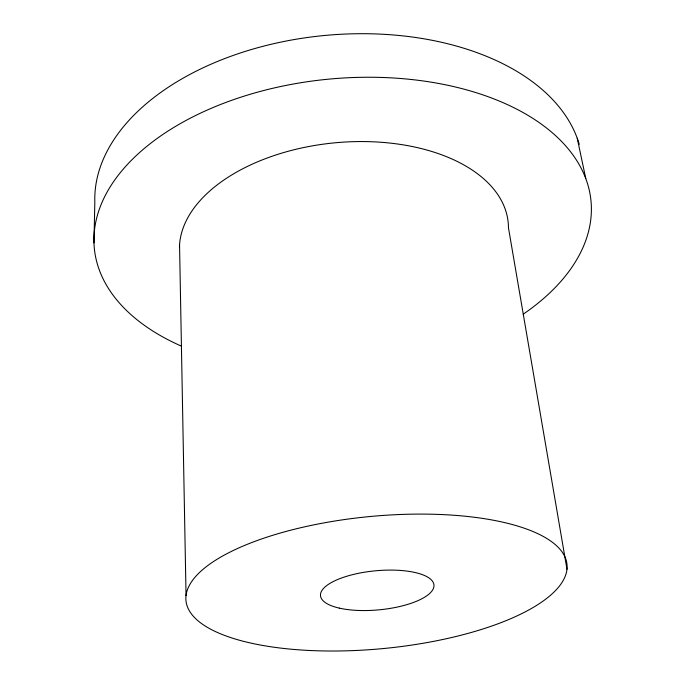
<?xml version="1.0" encoding="UTF-8"?>
<svg xmlns="http://www.w3.org/2000/svg" width="685" height="685" viewBox="0 0 685 685"><rect width="100%" height="100%" fill="white"/><g stroke="black" fill="none" stroke-linecap="round" stroke-linejoin="round"><path stroke-width="1.03" d="M93.965 242.944L94.821 202.118A244.802 150.006 -5.4 0 1 315.083 36.502A244.802 150.006 -5.4 0 1 579.253 144.355M577.224 138.199L585.786 178.597M566.974 569.235A191.363 66.342 -5.4 0 0 287.443 531.063A191.363 66.342 -5.4 0 0 275.062 647.376A191.363 66.342 -5.4 0 0 566.974 569.235L508.458 227.762A164.999 95.874 -5.4 0 0 344.983 142.043A164.999 95.874 -5.4 0 0 179.453 247.088M179.547 244.973L186.046 595.625M181.148 346.019A249.468 146.102 -5.4 0 1 156.291 139.072A249.468 146.102 -5.4 0 1 510.582 106.089A249.468 146.102 -5.4 0 1 523.237 314.167M339.332 608.126A56.975 19.6 -5.4 0 0 432.757 589.759A56.975 19.6 -5.4 0 0 359.599 573.088A56.975 19.6 -5.4 0 0 339.332 608.126"/></g></svg>
